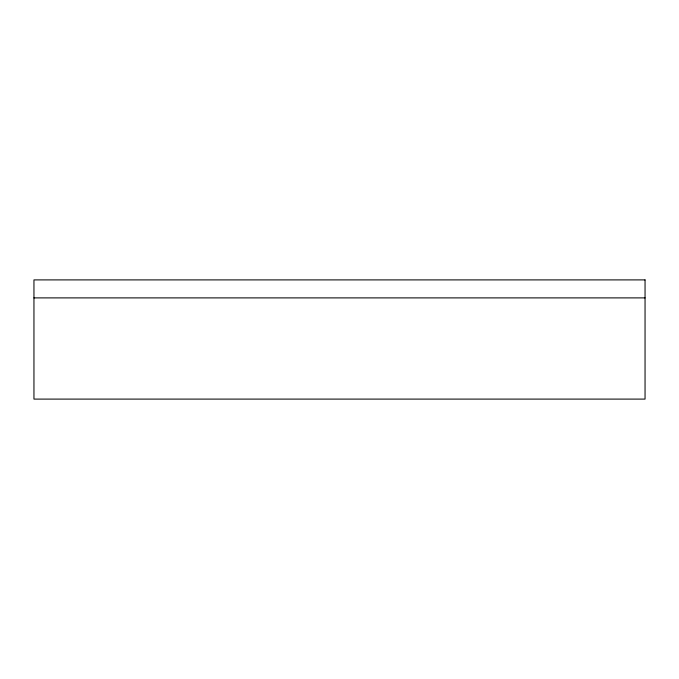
<?xml version="1.0" encoding="UTF-8"?>
<svg xmlns="http://www.w3.org/2000/svg" width="679" height="679" viewBox="0 0 679 679"><rect width="100%" height="100%" fill="white"/><g stroke="black" fill="none" stroke-linecap="round" stroke-linejoin="round"><path stroke-width="1.02" d="M33.95 297.894L645.05 297.894M645.05 279.901L33.95 279.901L33.95 399.099L645.05 399.099L645.05 279.901"/></g></svg>
